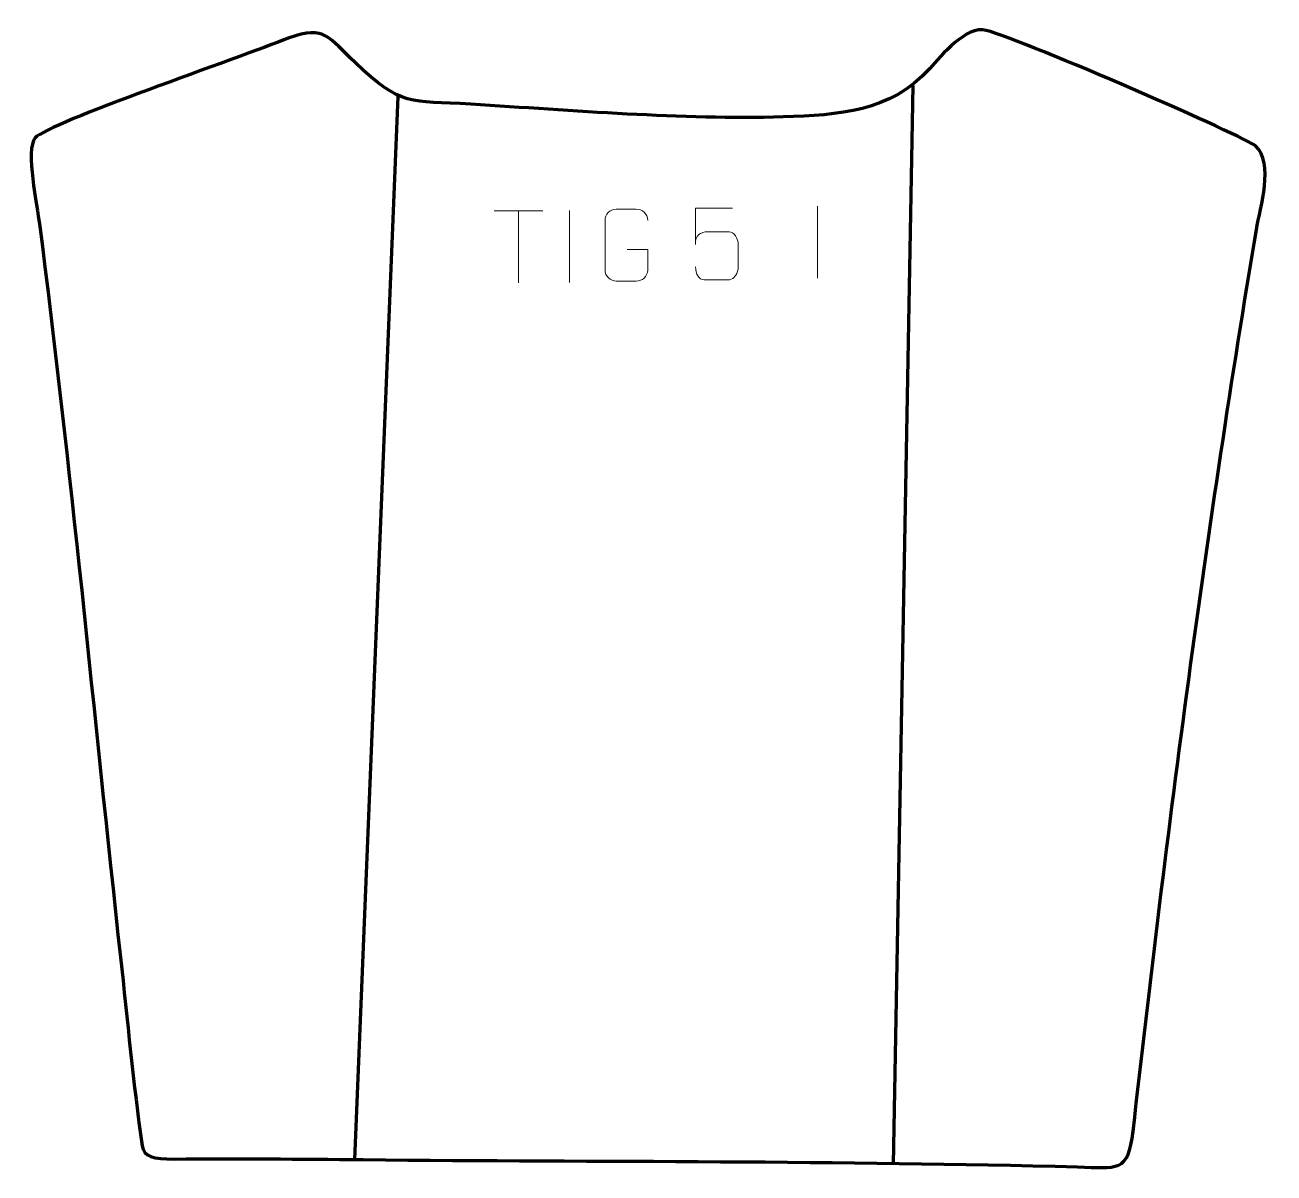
# Model space of a CAD drawing. Header units: millimetres. Extents: x -480 to -46, y 312 to 711.
import ezdxf

# ---------------------------------------------------------------- set-up
doc = ezdxf.new("R2010")
doc.units = ezdxf.units.MM
doc.header["$MEASUREMENT"] = 0
doc.layers.add('layer 2', color=7, linetype='Continuous')
doc.layers.add('layer 3', color=7, linetype='Continuous')

msp = doc.modelspace()

# ---------------------------------------------------------------- linework, layer by layer
at = {"layer": 'layer 2', "color": 142, "lineweight": 158}
for points in [[(-350.4992, 686.2736), (-350.4992, 686.2736), (-365.6102, 316.8073), (-365.6102, 316.8073)], [(-171.4193, 690.1705), (-171.4193, 690.1705), (-178.2855, 315.0704), (-178.2855, 315.0704)]]:
    msp.add_open_spline(points, degree=3, dxfattribs=at)
at = {"layer": 'layer 3', "color": 242, "lineweight": 158}
msp.add_open_spline([(-94.8173, 326.6277), (-96.4504, 312.1405), (-100.3426, 313.8987), (-114.1874, 314.2724), (-114.1874, 314.2724), (-196.7172, 316.501), (-279.8686, 316.0126), (-362.5155, 316.7787), (-362.5155, 316.7787), (-384.582, 316.9907), (-406.1446, 317.1764), (-428.2299, 317.0038), (-428.2299, 317.0038), (-435.5283, 316.9467), (-438.8435, 317.7881), (-439.3975, 321.5728), (-439.3975, 321.5728), (-442.4697, 342.9219), (-444.5605, 365.6251), (-446.9383, 387.122), (-446.9383, 387.122), (-456.2957, 471.9765), (-464.1762, 557.4327), (-475.1074, 642.0542), (-475.1074, 642.0542), (-475.8536, 647.8301), (-480.1494, 667.9315), (-476.5973, 671.9054), (-476.5973, 671.9054), (-471.8413, 677.2263), (-405.7417, 699.617), (-388.324, 706.6862), (-388.324, 706.6862), (-375.727, 711.1155), (-374.4036, 706.6529), (-365.3523, 698.0892), (-365.3523, 698.0892), (-348.9191, 682.5413), (-346.4923, 684.9123), (-325.0736, 683.6058), (-325.0736, 683.6058), (-289.5292, 681.4072), (-252.0009, 678.2071), (-216.4921, 679.1863), (-216.4921, 679.1863), (-196.9357, 679.9189), (-179.5751, 680.6776), (-165.5308, 696.0705), (-165.5308, 696.0705), (-161.5279, 700.4578), (-152.7421, 711.1458), (-145.9479, 709.2878), (-145.9479, 709.2878), (-131.7141, 705.3951), (-55.2601, 671.993), (-52.2213, 669.115), (-52.2213, 669.115), (-45.8156, 663.0482), (-50.5591, 647.9928), (-51.9109, 639.9815), (-51.9109, 639.9815), (-69.2762, 537.0677), (-83.1028, 430.5506), (-94.8173, 326.6277)], degree=3, knots=[0, 0, 0, 0, 0.05882353, 0.05882353, 0.05882353, 0.05882353, 0.11764706, 0.11764706, 0.11764706, 0.11764706, 0.17647059, 0.17647059, 0.17647059, 0.17647059, 0.23529412, 0.23529412, 0.23529412, 0.23529412, 0.29411765, 0.29411765, 0.29411765, 0.29411765, 0.35294118, 0.35294118, 0.35294118, 0.35294118, 0.41176471, 0.41176471, 0.41176471, 0.41176471, 0.47058824, 0.47058824, 0.47058824, 0.47058824, 0.52941176, 0.52941176, 0.52941176, 0.52941176, 0.58823529, 0.58823529, 0.58823529, 0.58823529, 0.64705882, 0.64705882, 0.64705882, 0.64705882, 0.70588235, 0.70588235, 0.70588235, 0.70588235, 0.76470588, 0.76470588, 0.76470588, 0.76470588, 0.82352941, 0.82352941, 0.82352941, 0.82352941, 0.88235294, 0.88235294, 0.88235294, 0.88235294, 1, 1, 1, 1], dxfattribs=at)
at = {"layer": 'layer 3', "color": 250, "lineweight": 9}
for points in [[(-234.169, 647.5368), (-234.169, 647.5368), (-247.0207, 647.5368), (-247.0207, 647.5368), (-247.0207, 647.5368), (-247.0204, 643.3062), (-247.0204, 639.0753), (-247.0207, 634.8441), (-247.0207, 634.8441), (-247.021, 638.1542), (-245.39, 639.226), (-242.578, 639.2865), (-242.578, 639.2865), (-240.1384, 639.2868), (-237.6989, 639.2868), (-235.2597, 639.2865), (-235.2597, 639.2865), (-233.6099, 639.2933), (-232.135, 636.9128), (-232.1065, 634.8441), (-232.1065, 634.8441), (-232.1068, 632.2568), (-232.1068, 629.6692), (-232.1065, 627.0815), (-232.1065, 627.0815), (-232.0603, 625.1221), (-233.5597, 622.6858), (-235.1856, 622.6273), (-235.1856, 622.6273), (-237.1421, 622.6276), (-242.0371, 622.6276), (-243.9941, 622.6273), (-243.9941, 622.6273), (-245.8396, 622.6185), (-246.9467, 624.5833), (-246.9675, 627.1344)], [(-270.772, 633.1293), (-270.772, 633.1293), (-263.6039, 633.1293), (-263.6039, 633.1293), (-263.6039, 633.1293), (-263.6039, 633.1293), (-263.6039, 625.9612), (-263.6039, 625.9612), (-263.6039, 625.9612), (-263.7436, 623.6378), (-265.4208, 622.1582), (-267.5686, 622.1474), (-267.5686, 622.1474), (-269.9004, 622.1478), (-272.2324, 622.1478), (-274.5639, 622.1474), (-274.5639, 622.1474), (-276.4888, 622.042), (-278.461, 623.9265), (-278.4498, 625.9438), (-278.4498, 625.9438), (-278.4494, 631.7139), (-278.4494, 637.4836), (-278.4498, 643.2529), (-278.4498, 643.2529), (-278.4456, 645.391), (-276.6988, 647.1102), (-274.5465, 647.0968), (-274.5465, 647.0968), (-272.2208, 647.0968), (-269.8947, 647.0968), (-267.5686, 647.0968), (-267.5686, 647.0968), (-265.6219, 647.1322), (-263.6305, 645.6407), (-263.6039, 643.203)]]:
    msp.add_open_spline(points, degree=3, knots=[0, 0, 0, 0, 0.1, 0.1, 0.1, 0.1, 0.2, 0.2, 0.2, 0.2, 0.3, 0.3, 0.3, 0.3, 0.4, 0.4, 0.4, 0.4, 0.5, 0.5, 0.5, 0.5, 0.6, 0.6, 0.6, 0.6, 0.7, 0.7, 0.7, 0.7, 0.8, 0.8, 0.8, 0.8, 1, 1, 1, 1], dxfattribs=at)
for points in [[(-204.5232, 648.128), (-204.5232, 648.128), (-204.5232, 623.1539), (-204.5232, 623.1539)], [(-317.0082, 646.5066), (-317.0082, 646.5066), (-300.021, 646.5066), (-300.021, 646.5066)], [(-308.5144, 621.5766), (-308.5144, 621.5766), (-308.5144, 646.5301), (-308.5144, 646.5301)], [(-290.7772, 646.642), (-290.7772, 646.642), (-290.7772, 621.6679), (-290.7772, 621.6679)]]:
    msp.add_open_spline(points, degree=3, dxfattribs=at)

doc.saveas('drawing.dxf')
